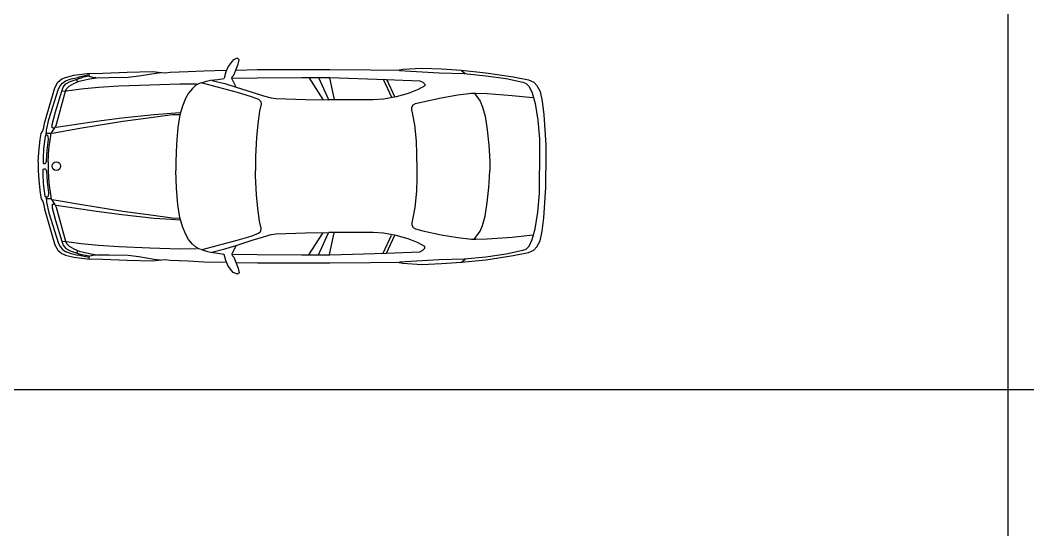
# Model space of a CAD drawing. Header units: millimetres. Extents: x 1343 to 64046, y 44602 to 77982.
# Drawn here: x 30364 to 39113, y 56730 to 61155 of the extents above; entities that cross this region are included whole.
import ezdxf

# ---------------------------------------------------------------- set-up
doc = ezdxf.new("R2010")
doc.units = ezdxf.units.MM
doc.layers.add('www.cad-blocks.net', color=7, linetype='Continuous')

# ---------------------------------------------------------------- blocks, each defined once
blk = doc.blocks.new('A$C53FF5B87')
for p, q in [((1691.3, 1860.1), (1650.1, 1803.9)), ((1728.8, 1875.1), (1691.3, 1860.1)), ((1745.7, 1862), (1728.8, 1875.1)), ((1736.3, 1822.7), (1745.7, 1862)), ((560.6, 1743.9), (773.1, 1753.9)), ((773.1, 1753.9), (988.5, 1758.2)), ((988.5, 1758.2), (1101.5, 1747.5)), ((1101.5, 1747.5), (1145, 1753.9)), ((1145, 1753.9), (1302.8, 1760.3)), ((1302.8, 1760.3), (1437.1, 1766.7)), ((1437.1, 1766.7), (1632.6, 1771.5)), ((1627.6, 1757.1), (1614.5, 1702.8)), ((1650.1, 1803.9), (1627.6, 1757.1)), ((1697, 1727.2), (1736.3, 1822.7)), ((1721.3, 1772.1), (1903.4, 1775.8)), ((1903.4, 1775.8), (2195.7, 1775.8)), ((2195.7, 1775.8), (2533, 1775.8)), ((2533, 1775.8), (2885.4, 1774.8)), ((2885.4, 1774.8), (3118.7, 1771.1)), ((3118.7, 1771.1), (3165.1, 1780.4)), ((3137.3, 1767.4), (3285.4, 1760)), ((3165.1, 1780.4), (3331.7, 1789.6)), ((3285.4, 1760), (3479.9, 1747)), ((3331.7, 1789.6), (3502.1, 1782.2)), ((3502.1, 1782.2), (3674.4, 1771.1)), ((3674.4, 1771.1), (3887.4, 1748.9)), ((3674.4, 1769.3), (3707.7, 1743.3)), ((143.6, 1619.1), (169.7, 1667)), ((169.7, 1667), (206.2, 1695.1)), ((206.2, 1695.1), (235.4, 1708.6)), ((211.4, 1659.7), (235.4, 1678.4)), ((235.4, 1708.6), (310.4, 1727.2)), ((235.4, 1678.4), (286.4, 1695.1)), ((238.5, 1651.4), (276, 1673.2)), ((276, 1673.2), (382.3, 1706.5)), ((286.4, 1695.1), (344.8, 1708.6)), ((309.3, 1655.5), (355.2, 1676.3)), ((310.4, 1727.2), (424.5, 1742.1)), ((339.6, 1670.1), (336.4, 1690.9)), ((439.4, 1729.6), (344.8, 1708.6)), ((354.6, 1698.5), (351.6, 1706.9)), ((355.2, 1676.3), (445.9, 1696.1)), ((380.9, 1707.5), (377.9, 1715.8)), ((440, 1719.4), (382.3, 1706.5)), ((413.7, 1714.1), (410.7, 1722.4)), ((424.5, 1742.1), (560.6, 1743.9)), ((444.8, 1742.1), (439.4, 1726.6)), ((439.4, 1726.6), (441.2, 1718.2)), ((441.2, 1718.2), (471.6, 1711.1)), ((445.9, 1696.1), (506.3, 1705.5)), ((471.6, 1711.1), (500.9, 1706.3)), ((506.3, 1705.5), (616.8, 1707.6)), ((616.8, 1707.6), (781.7, 1709.2)), ((781.7, 1709.2), (873.3, 1721.9)), ((873.3, 1721.9), (1007.7, 1743.2)), ((1007.7, 1743.2), (1061, 1749.6)), ((1415.8, 1660.1), (1427, 1663.7)), ((1427, 1663.7), (1459.9, 1675.5)), ((1459.9, 1675.5), (1495.8, 1682.9)), ((1495.8, 1682.9), (1560.3, 1691.2)), ((1505.7, 1682.4), (1618.8, 1654.4)), ((1560.3, 1691.2), (1615.3, 1700.1)), ((1681.7, 1698.6), (1683.8, 1712.2)), ((1719.1, 1625), (1681.7, 1698.6)), ((1683.8, 1712.2), (1697, 1727.2)), ((1687.6, 1701), (1901.5, 1704.7)), ((1901.5, 1704.7), (2289.4, 1706.6)), ((2289.4, 1706.6), (2533, 1706.6)), ((2349.7, 1707.4), (2471.6, 1517.6)), ((2432.3, 1707.4), (2519.6, 1516)), ((2529, 1703.8), (2570.6, 1516)), ((2533, 1706.6), (3020.6, 1691.5)), ((2995.1, 1693.1), (3066.8, 1535.4)), ((3020.6, 1691.5), (3312.8, 1679.7)), ((3023.8, 1693.1), (3095.5, 1535.4)), ((3312.8, 1679.7), (3338.3, 1667.1)), ((3338.3, 1667.1), (3355.4, 1648.9)), ((3479.9, 1747), (3698.5, 1741.5)), ((3698.5, 1741.5), (3885.5, 1723)), ((3885.5, 1723), (4063.7, 1698.4)), ((3887.4, 1748.9), (4123, 1713.2)), ((4063.7, 1698.4), (4208.2, 1667.5)), ((4123, 1713.2), (4256.3, 1686)), ((4208.2, 1667.5), (4235.9, 1656.3)), ((4256.3, 1686), (4302.6, 1665.6)), ((4302.6, 1665.6), (4328.5, 1637.8)), ((55.3, 1311), (143.6, 1619.1)), ((91.5, 1342), (177, 1609.7)), ((150.9, 1408.7), (204.1, 1587.8)), ((155.1, 1292.1), (236.4, 1588.9)), ((177, 1609.7), (189.5, 1635.7)), ((189.5, 1635.7), (211.4, 1659.7)), ((204.1, 1588.9), (217.6, 1622.2)), ((204.1, 1587.8), (245.8, 1590.9)), ((217.6, 1622.2), (238.5, 1651.4)), ((236.4, 1588.9), (244.7, 1608.7)), ((244.7, 1608.7), (268.7, 1632.6)), ((245.8, 1590.9), (372.9, 1608.7)), ((268.7, 1632.6), (309.3, 1655.5)), ((372.9, 1608.7), (521.9, 1624.3)), ((521.9, 1624.3), (700.1, 1634.7)), ((700.1, 1634.7), (969.3, 1645.2)), ((969.3, 1645.2), (1230.3, 1653.8)), ((1230.3, 1653.8), (1375.3, 1651.6)), ((1339, 1613.3), (1304.9, 1572.8)), ((1368.9, 1641), (1339, 1613.3)), ((1392.3, 1653.8), (1368.9, 1641)), ((1415.8, 1660.1), (1392.3, 1653.8)), ((1423.5, 1660.2), (1726.8, 1579.2)), ((1618.8, 1654.4), (1719.1, 1625)), ((1719.1, 1625), (1858.4, 1579.1)), ((1726.8, 1579.2), (1847.2, 1543.7)), ((1858.4, 1579.1), (1956.7, 1549.6)), ((3299.8, 1603.1), (3210.3, 1568.9)), ((3357, 1634.6), (3299.8, 1603.1)), ((3355.4, 1648.9), (3357, 1634.6)), ((4235.9, 1656.3), (4261.9, 1630.4)), ((4261.9, 1630.4), (4287.8, 1574.9)), ((4287.8, 1574.9), (4313.7, 1482.4)), ((4328.5, 1637.8), (4356.3, 1586)), ((4356.3, 1586), (4374.8, 1500.9)), ((1277.2, 1523.8), (1251.6, 1459.9)), ((1304.9, 1572.8), (1277.2, 1523.8)), ((1847.2, 1543.7), (1912.8, 1519.3)), ((1912.8, 1519.3), (1931.5, 1500.6)), ((1931.5, 1500.6), (1935.3, 1476.3)), ((1956.7, 1549.6), (2022.7, 1531.7)), ((2022.7, 1531.7), (2066.7, 1525.9)), ((2066.7, 1525.9), (2321.2, 1515.6)), ((2321.2, 1515.6), (2521.7, 1513.7)), ((2907.6, 1513.8), (2521.7, 1513.7)), ((2998.9, 1519.6), (2907.6, 1513.8)), ((3108.2, 1538.3), (2998.9, 1519.6)), ((3210.3, 1568.9), (3108.2, 1538.3)), ((3274.3, 1482.4), (3339.1, 1497.2)), ((3339.1, 1497.2), (3498.4, 1532.3)), ((3498.4, 1532.3), (3642.9, 1556.4)), ((3642.9, 1556.4), (3761.4, 1571.2)), ((3761.4, 1571.2), (3798.5, 1571.2)), ((3787.4, 1567.5), (3808.3, 1543.4)), ((3798.5, 1571.2), (3898.5, 1567.5)), ((3808.3, 1543.4), (3835.9, 1502.7)), ((3835.9, 1502.7), (3856, 1451)), ((3898.5, 1567.5), (4115.5, 1552.1)), ((4115.5, 1552.1), (4295.2, 1534.2)), ((4374.8, 1500.9), (4389.7, 1384.3)), ((120.7, 1298.3), (150.9, 1408.7)), ((1153.5, 1398.1), (1228.2, 1402.3)), ((1251.6, 1459.9), (1228.2, 1383.1)), ((1920.3, 1414.5), (1905.3, 1305.9)), ((1935.3, 1476.3), (1920.3, 1414.5)), ((3242.8, 1449), (3254, 1469.4)), ((3242.8, 1426.8), (3242.8, 1449)), ((3250.2, 1400.9), (3242.8, 1426.8)), ((3270.6, 1297.3), (3250.2, 1400.9)), ((3254, 1469.4), (3274.3, 1482.4)), ((3856, 1451), (3879.4, 1371.3)), ((4313.7, 1482.4), (4337.8, 1336.1)), ((70.7, 1250.4), (91.5, 1342)), ((310.5, 1300), (504.5, 1327.7)), ((378.7, 1270.2), (734.8, 1327.7)), ((504.5, 1327.7), (726.2, 1357.6)), ((726.2, 1357.6), (1007.7, 1387.4)), ((734.8, 1327.7), (997, 1361.8)), ((997, 1361.8), (1162.1, 1385.3)), ((1007.7, 1387.4), (1153.5, 1398.1)), ((1162.1, 1385.3), (1228.2, 1387.4)), ((1228.2, 1383.1), (1210.7, 1272.3)), ((3879.4, 1371.3), (3898.2, 1252.2)), ((4337.8, 1336.1), (4350.8, 1175.1)), ((4389.7, 1384.3), (4408.2, 1123.3)), ((26.4, 1220.6), (39.5, 1243.4)), ((39.5, 1243.4), (49.2, 1273.3)), ((49.2, 1273.3), (55.3, 1311)), ((67.6, 1207.7), (70.7, 1250.4)), ((106.3, 1182.9), (112.4, 1225)), ((112.4, 1225), (120.7, 1234.8)), ((119.7, 1270.2), (120.7, 1298.3)), ((142.6, 1269.1), (119.7, 1270.2)), ((120.7, 1234.8), (143.6, 1270.2)), ((120.7, 1225.5), (378.7, 1270.2)), ((143.6, 1270.2), (155.1, 1292.1)), ((157, 1276.6), (310.5, 1300)), ((1210.7, 1272.3), (1200.1, 1129.6)), ((1905.3, 1305.9), (1894, 1186)), ((3283.6, 1154.7), (3270.6, 1297.3)), ((3898.2, 1252.2), (3911, 1121.4)), ((5.3, 1059.1), (16.7, 1170.6)), ((16.7, 1170.6), (26.4, 1220.6)), ((55.3, 1154.8), (46.6, 1088)), ((61.5, 1198.7), (55.3, 1154.8)), ((66.8, 1205.7), (61.5, 1198.7)), ((78.2, 1206.6), (66.8, 1205.7)), ((108.2, 1220.2), (69.7, 1220.2)), ((77.3, 1077.5), (89.6, 1169.7)), ((86.1, 1197.8), (78.2, 1206.6)), ((89.6, 1169.7), (86.1, 1197.8)), ((93.1, 1085.4), (106.3, 1182.9)), ((1894, 1186), (1886.5, 1021.2)), ((3287.3, 1043.7), (3283.6, 1154.7)), ((4350.8, 1175.1), (4352.6, 1036.3)), ((0, 975.7), (5.3, 1059.1)), ((46.6, 1088), (42.2, 1006.4)), ((71.1, 981), (77.3, 1077.5)), ((87, 975.7), (93.1, 1085.4)), ((1200.1, 1129.6), (1196, 975.6)), ((3911, 1121.4), (3917.8, 1030.7)), ((4408.2, 1123.3), (4408.2, 975.6)), ((0, 975.7), (0, 899.4)), ((42.2, 1006.4), (42.2, 966.3)), ((42.2, 966.3), (45.7, 961)), ((61.5, 961), (65.9, 966.3)), ((65.9, 966.3), (71.1, 981)), ((87, 975.7), (87, 899.4)), ((1196, 975.6), (1196, 899.4)), ((1886.5, 1021.2), (1886.5, 975.6)), ((1886.5, 975.6), (1886.5, 899.4)), ((3287.3, 975.6), (3287.3, 1043.7)), ((3287.3, 975.6), (3287.3, 899.4)), ((3917.8, 1030.7), (3920.3, 975.6)), ((3920.3, 975.6), (3920.3, 899.4)), ((4352.6, 1036.3), (4352.6, 975.6)), ((4352.6, 975.6), (4352.6, 899.4)), ((4408.2, 975.6), (4408.2, 899.4)), ((0, 899.4), (5.3, 816)), ((42.2, 908.8), (45.7, 914.1)), ((42.2, 868.7), (42.2, 908.8)), ((45.7, 961), (61.5, 961)), ((45.7, 914.1), (61.5, 914.1)), ((61.5, 914.1), (65.9, 908.8)), ((65.9, 908.8), (71.1, 894.1)), ((71.1, 894.1), (77.3, 797.6)), ((87, 899.4), (93.1, 789.7)), ((1200.1, 745.5), (1196, 899.4)), ((1886.5, 853.8), (1886.5, 899.4)), ((3287.3, 899.4), (3287.3, 831.4)), ((3917.8, 844.4), (3920.3, 899.4)), ((4352.6, 838.8), (4352.6, 899.4)), ((4408.2, 751.8), (4408.2, 899.4)), ((5.3, 816), (16.7, 704.5)), ((46.6, 787), (42.2, 868.7)), ((77.3, 797.6), (89.6, 705.4)), ((93.1, 789.7), (106.3, 692.2)), ((1894, 689.1), (1886.5, 853.8)), ((3287.3, 831.4), (3283.6, 720.4)), ((3911, 753.7), (3917.8, 844.4)), ((4350.8, 700), (4352.6, 838.8)), ((16.7, 704.5), (26.4, 654.5)), ((55.3, 720.3), (46.6, 787)), ((61.5, 676.4), (55.3, 720.3)), ((89.6, 705.4), (86.1, 677.3)), ((1210.7, 602.7), (1200.1, 745.5)), ((3283.6, 720.4), (3270.6, 577.8)), ((3898.2, 622.9), (3911, 753.7)), ((4337.8, 539), (4350.8, 700)), ((4389.7, 490.8), (4408.2, 751.8)), ((26.4, 654.5), (39.5, 631.7)), ((39.5, 631.7), (49.2, 601.8)), ((66.8, 669.4), (61.5, 676.4)), ((78.2, 668.5), (66.8, 669.4)), ((67.6, 667.4), (70.7, 624.7)), ((108.2, 654.9), (69.7, 654.9)), ((70.7, 624.7), (91.5, 533)), ((86.1, 677.3), (78.2, 668.5)), ((106.3, 692.2), (112.4, 650.1)), ((112.4, 650.1), (120.7, 640.3)), ((120.7, 649.6), (378.7, 604.9)), ((120.7, 640.3), (143.6, 604.9)), ((1905.3, 569.2), (1894, 689.1)), ((3879.4, 503.8), (3898.2, 622.9)), ((49.2, 601.8), (55.3, 564.1)), ((55.3, 564.1), (143.6, 256)), ((91.5, 533), (177, 265.4)), ((142.6, 605.9), (119.7, 604.9)), ((119.7, 604.9), (120.7, 576.8)), ((120.7, 576.8), (150.9, 466.4)), ((143.6, 604.9), (155.1, 583)), ((155.1, 583), (236.4, 286.2)), ((157, 598.5), (310.5, 575)), ((310.5, 575), (504.5, 547.3)), ((378.7, 604.9), (734.8, 547.3)), ((504.5, 547.3), (726.2, 517.5)), ((734.8, 547.3), (997, 513.2)), ((1228.2, 491.9), (1210.7, 602.7)), ((1920.3, 460.6), (1905.3, 569.2)), ((3270.6, 577.8), (3250.2, 474.2)), ((4313.7, 392.7), (4337.8, 539)), ((150.9, 466.4), (204.1, 287.3)), ((726.2, 517.5), (1007.7, 487.7)), ((997, 513.2), (1162.1, 489.8)), ((1007.7, 487.7), (1153.5, 477)), ((1153.5, 477), (1228.2, 472.8)), ((1162.1, 489.8), (1228.2, 487.7)), ((1251.6, 415.2), (1228.2, 491.9)), ((1935.3, 398.8), (1920.3, 460.6)), ((3250.2, 474.2), (3242.8, 448.3)), ((3242.8, 448.3), (3242.8, 426.1)), ((3856, 424.1), (3879.4, 503.8)), ((4374.8, 374.2), (4389.7, 490.8)), ((1277.2, 351.3), (1251.6, 415.2)), ((1304.9, 302.3), (1277.2, 351.3)), ((1847.2, 331.4), (1912.8, 355.8)), ((1912.8, 355.8), (1931.5, 374.5)), ((1931.5, 374.5), (1935.3, 398.8)), ((2066.7, 349.2), (2321.2, 359.5)), ((2321.2, 359.5), (2521.7, 361.4)), ((2349.7, 167.7), (2471.6, 357.5)), ((2432.3, 167.7), (2519.6, 359.1)), ((2907.6, 361.3), (2521.7, 361.4)), ((2529, 171.3), (2570.6, 359.1)), ((2998.9, 355.5), (2907.6, 361.3)), ((3108.2, 336.8), (2998.9, 355.5)), ((3242.8, 426.1), (3254, 405.7)), ((3254, 405.7), (3274.3, 392.7)), ((3274.3, 392.7), (3339.1, 377.9)), ((3339.1, 377.9), (3498.4, 342.8)), ((3808.3, 331.7), (3835.9, 372.4)), ((3835.9, 372.4), (3856, 424.1)), ((4287.8, 300.2), (4313.7, 392.7)), ((4356.3, 289.1), (4374.8, 374.2)), ((177, 265.4), (189.5, 239.4)), ((204.1, 287.3), (245.8, 284.1)), ((204.1, 286.2), (217.6, 252.9)), ((236.4, 286.2), (244.7, 266.4)), ((244.7, 266.4), (268.7, 242.5)), ((245.8, 284.1), (372.9, 266.4)), ((372.9, 266.4), (521.9, 250.8)), ((1339, 261.8), (1304.9, 302.3)), ((1423.5, 214.9), (1726.8, 295.8)), ((1719.1, 250.1), (1858.4, 296)), ((1726.8, 295.8), (1847.2, 331.4)), ((1858.4, 296), (1956.7, 325.5)), ((1956.7, 325.5), (2022.7, 343.4)), ((2022.7, 343.4), (2066.7, 349.2)), ((2995.1, 182), (3066.8, 339.7)), ((3023.8, 182), (3095.5, 339.7)), ((3210.3, 306.1), (3108.2, 336.8)), ((3299.8, 272), (3210.3, 306.1)), ((3357, 240.4), (3299.8, 272)), ((3498.4, 342.8), (3642.9, 318.7)), ((3642.9, 318.7), (3761.4, 303.9)), ((3761.4, 303.9), (3798.5, 303.9)), ((3787.4, 307.6), (3808.3, 331.7)), ((3798.5, 303.9), (3898.5, 307.6)), ((3898.5, 307.6), (4115.5, 322.9)), ((4115.5, 322.9), (4295.2, 340.9)), ((4261.9, 244.7), (4287.8, 300.2)), ((4328.5, 237.3), (4356.3, 289.1)), ((143.6, 256), (169.7, 208.1)), ((169.7, 208.1), (206.2, 180)), ((189.5, 239.4), (211.4, 215.4)), ((206.2, 180), (235.4, 166.5)), ((211.4, 215.4), (235.4, 196.7)), ((217.6, 252.9), (238.5, 223.7)), ((235.4, 196.7), (286.4, 180)), ((238.5, 223.7), (276, 201.9)), ((268.7, 242.5), (309.3, 219.6)), ((276, 201.9), (382.3, 168.5)), ((286.4, 180), (344.8, 166.5)), ((309.3, 219.6), (355.2, 198.7)), ((339.6, 205), (336.4, 184.2)), ((354.6, 176.6), (351.6, 168.2)), ((355.2, 198.7), (445.9, 179)), ((445.9, 179), (506.3, 169.6)), ((521.9, 250.8), (700.1, 240.4)), ((700.1, 240.4), (969.3, 229.9)), ((969.3, 229.9), (1230.3, 221.3)), ((1230.3, 221.3), (1375.3, 223.5)), ((1368.9, 234.1), (1339, 261.8)), ((1392.3, 221.3), (1368.9, 234.1)), ((1415.8, 214.9), (1392.3, 221.3)), ((1415.8, 214.9), (1427, 211.4)), ((1427, 211.4), (1459.9, 199.6)), ((1459.9, 199.6), (1495.8, 192.2)), ((1495.8, 192.2), (1560.3, 183.8)), ((1505.7, 192.7), (1618.8, 220.7)), ((1560.3, 183.8), (1615.3, 175)), ((1618.8, 220.7), (1719.1, 250.1)), ((1719.1, 250.1), (1681.7, 176.5)), ((1681.7, 176.5), (1683.8, 162.9)), ((2533, 168.5), (3020.6, 183.6)), ((3020.6, 183.6), (3312.8, 195.4)), ((3312.8, 195.4), (3338.3, 208)), ((3338.3, 208), (3355.4, 226.2)), ((3355.4, 226.2), (3357, 240.4)), ((3885.5, 152.1), (4063.7, 176.7)), ((4063.7, 176.7), (4208.2, 207.6)), ((4123, 161.9), (4256.3, 189.1)), ((4208.2, 207.6), (4235.9, 218.7)), ((4235.9, 218.7), (4261.9, 244.7)), ((4256.3, 189.1), (4302.6, 209.5)), ((4302.6, 209.5), (4328.5, 237.3)), ((235.4, 166.5), (310.4, 147.9)), ((310.4, 147.9), (424.5, 133)), ((439.4, 145.5), (344.8, 166.5)), ((380.9, 167.6), (377.9, 159.2)), ((440, 155.7), (382.3, 168.5)), ((413.7, 161), (410.7, 152.7)), ((424.5, 133), (560.6, 131.2)), ((439.4, 148.5), (441.2, 156.9)), ((444.8, 133), (439.4, 148.5)), ((441.2, 156.9), (471.6, 164)), ((471.6, 164), (500.9, 168.8)), ((506.3, 169.6), (616.8, 167.5)), ((560.6, 131.2), (773.1, 121.2)), ((616.8, 167.5), (781.7, 165.9)), ((773.1, 121.2), (988.5, 116.9)), ((781.7, 165.9), (873.3, 153.2)), ((873.3, 153.2), (1007.7, 131.8)), ((988.5, 116.9), (1101.5, 127.6)), ((1007.7, 131.8), (1061, 125.5)), ((1101.5, 127.6), (1145, 121.2)), ((1145, 121.2), (1302.8, 114.8)), ((1302.8, 114.8), (1437.1, 108.4)), ((1437.1, 108.4), (1632.6, 103.6)), ((1627.6, 118), (1614.5, 172.3)), ((1650.1, 71.2), (1627.6, 118)), ((1683.8, 162.9), (1697, 147.9)), ((1687.6, 174.1), (1901.5, 170.4)), ((1697, 147.9), (1736.3, 52.4)), ((1721.3, 103), (1903.4, 99.2)), ((1901.5, 170.4), (2289.4, 168.5)), ((1903.4, 99.2), (2195.7, 99.2)), ((2195.7, 99.2), (2533, 99.2)), ((2289.4, 168.5), (2533, 168.5)), ((2533, 99.2), (2885.4, 100.3)), ((2885.4, 100.3), (3118.7, 104)), ((3118.7, 104), (3165.1, 94.7)), ((3137.3, 107.7), (3285.4, 115.1)), ((3165.1, 94.7), (3331.7, 85.5)), ((3285.4, 115.1), (3479.9, 128)), ((3331.7, 85.5), (3502.1, 92.9)), ((3479.9, 128), (3698.5, 133.6)), ((3502.1, 92.9), (3674.4, 104)), ((3674.4, 105.8), (3707.7, 131.8)), ((3674.4, 104), (3887.4, 126.2)), ((3698.5, 133.6), (3885.5, 152.1)), ((3887.4, 126.2), (4123, 161.9)), ((1691.3, 15), (1650.1, 71.2)), ((1728.8, 0), (1691.3, 15)), ((1745.7, 13.1), (1728.8, 0)), ((1736.3, 52.4), (1745.7, 13.1))]:
    blk.add_line(p, q)
blk.add_circle((157.1, 938), 37.5)
blk = doc.blocks.new('FORMAT')
at = {"layer": 'www.cad-blocks.net', "color": 155, "true_color": 0x546d8e}
for p, q in [((38940, 77353.6), (38940, 44989.9)), ((64045.9, 57946.4), (3580.5, 57946.4))]:
    blk.add_line(p, q, dxfattribs=at)

msp = doc.modelspace()

# ---------------------------------------------------------------- block references
msp.add_blockref('A$C53FF5B87', (30521.2, 58949.4))
at = {"layer": 'www.cad-blocks.net'}
msp.add_blockref('FORMAT', (0, 0), dxfattribs=at)

doc.saveas('drawing.dxf')
